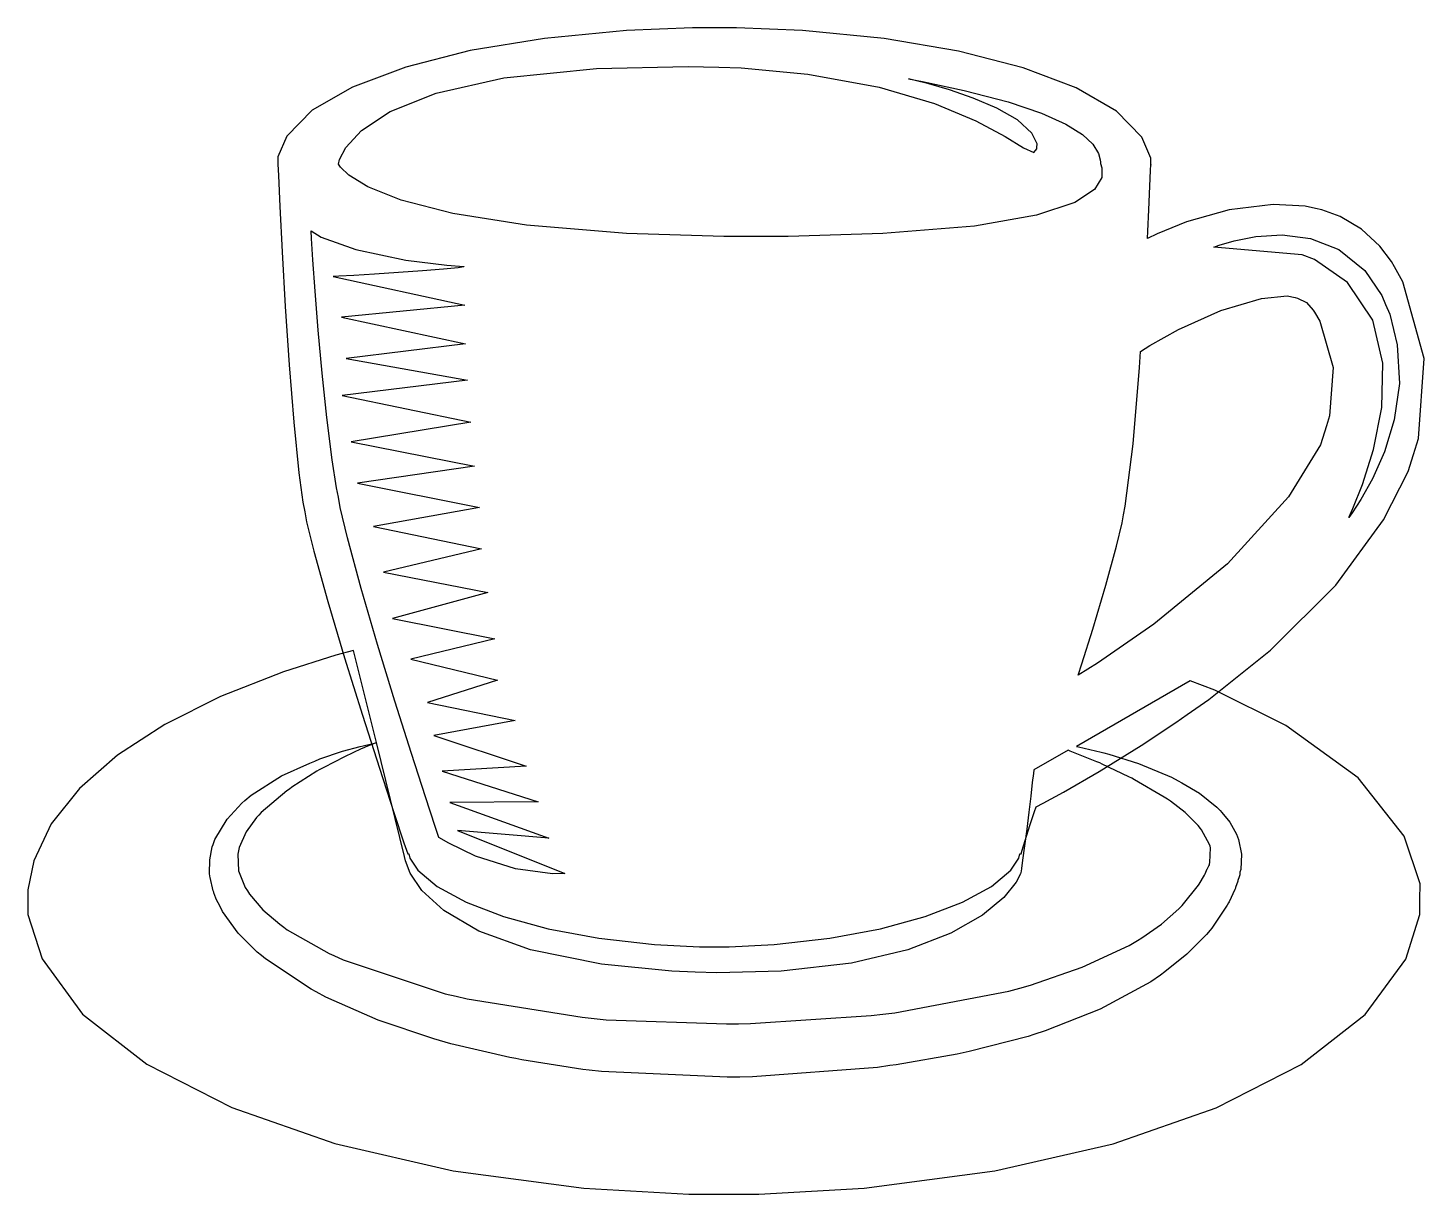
# Model space of a CAD drawing. Extents: x 46 to 308, y 59 to 295.
# Drawn here: x 141.4 to 218.8, y 137.5 to 202.2 of the extents above; entities that cross this region are included whole.
import ezdxf

# ---------------------------------------------------------------- set-up
doc = ezdxf.new("R2010")
doc.units = 0
doc.header["$MEASUREMENT"] = 0

msp = doc.modelspace()

# ---------------------------------------------------------------- linework, layer by layer
at = {"color": 7}
for points in [[(217.171, 188.983), (216.997, 189.291), (216.352, 190.146), (215.339, 191.083), (214.148, 191.782), (213.141, 192.152), (212.795, 192.228), (212.222, 192.355), (210.438, 192.442), (208.007, 192.154), (205.641, 191.49), (204.005, 190.832), (203.483, 190.57), (203.501, 190.968), (203.554, 192.163), (203.609, 193.464), (203.645, 194.342), (203.659, 194.663), (203.659, 194.663), (203.659, 194.663), (203.659, 194.627), (203.659, 194.627), (203.659, 195.016), (203.167, 196.181), (201.757, 197.62), (199.526, 198.916), (196.572, 200.039), (192.99, 200.963), (188.879, 201.658), (184.336, 202.096), (180.677, 202.248), (179.458, 202.248), (178.237, 202.248), (174.578, 202.099), (170.036, 201.669), (165.925, 200.986), (162.344, 200.075), (159.39, 198.964), (157.158, 197.68), (155.749, 196.248), (155.258, 195.086), (155.258, 194.697), (155.258, 194.697), (155.258, 194.697), (155.258, 194.697), (155.258, 194.697), (155.284, 194.06), (155.364, 192.338), (155.494, 189.821), (155.667, 186.796), (155.882, 183.553), (156.136, 180.381), (156.422, 177.567), (156.638, 175.938), (156.74, 175.401), (156.844, 174.853), (157.248, 173.218), (158.018, 170.426), (158.95, 167.303), (159.939, 164.126), (160.887, 161.171), (161.689, 158.718), (162.246, 157.043), (162.454, 156.421), (162.454, 156.421), (162.524, 156.421), (162.57, 156.18), (163.011, 155.512), (164.089, 154.606), (165.693, 153.738), (167.762, 152.947), (170.236, 152.269), (173.051, 151.74), (176.145, 151.395), (178.63, 151.271), (179.458, 151.271), (180.285, 151.271), (182.769, 151.395), (185.863, 151.74), (188.678, 152.269), (191.152, 152.947), (193.222, 153.738), (194.826, 154.606), (195.903, 155.512), (196.344, 156.18), (196.391, 156.421), (196.461, 156.421), (196.461, 156.421), (196.519, 156.621), (196.686, 157.172), (196.952, 158), (197.217, 158.776), (197.309, 159.033), (197.691, 159.228), (198.823, 159.847), (200.801, 160.995), (203.123, 162.44), (205.041, 163.71), (205.669, 164.148), (206.866, 164.979), (210.286, 167.723), (213.92, 171.336), (216.569, 174.963), (217.924, 177.637), (218.229, 178.576), (218.51, 179.476), (218.81, 183.899), (217.628, 188.163), (217.171, 188.983)], [(181.787, 190.676), (179.984, 190.676), (174.581, 190.85), (169.041, 191.305), (164.95, 191.95), (162.088, 192.687), (160.24, 193.426), (159.19, 194.07), (158.718, 194.525), (158.61, 194.697), (158.61, 194.697), (158.61, 194.697), (158.676, 194.954), (159.027, 195.621), (159.888, 196.554), (161.484, 197.605), (164.037, 198.628), (167.776, 199.476), (172.923, 200.003), (178.011, 200.11), (179.704, 200.061), (180.939, 200.025), (184.642, 199.685), (188.597, 198.969), (191.669, 198.06), (193.96, 197.098), (195.573, 196.228), (196.606, 195.596), (197.163, 195.344), (197.339, 195.546), (197.343, 195.615), (197.349, 195.814), (197.057, 196.417), (196.259, 197.149), (195.119, 197.798), (193.807, 198.355), (192.49, 198.807), (191.341, 199.143), (190.526, 199.354), (190.217, 199.426), (190.217, 199.426), (190.993, 199.281), (193.313, 198.781), (195.746, 198.143), (197.597, 197.52), (198.945, 196.916), (199.865, 196.339), (200.441, 195.79), (200.75, 195.276), (200.857, 194.923), (200.871, 194.804), (200.877, 194.724), (200.945, 194.485), (200.94, 193.951), (200.54, 193.282), (199.438, 192.556), (197.321, 191.853), (193.882, 191.252), (188.806, 190.835), (183.541, 190.676), (181.787, 190.676)], [(164.182, 157.339), (164.182, 157.339), (163.98, 157.945), (163.439, 159.584), (162.659, 161.991), (161.739, 164.898), (160.774, 168.041), (159.866, 171.151), (159.111, 173.964), (158.713, 175.647), (158.61, 176.213), (158.51, 176.729), (158.271, 178.286), (157.97, 180.636), (157.71, 183.092), (157.493, 185.482), (157.319, 187.638), (157.194, 189.389), (157.117, 190.565), (157.092, 190.993), (157.092, 190.993), (157.653, 190.64), (159.575, 189.957), (162.356, 189.359), (164.622, 189.085), (165.559, 189.019), (165.559, 189.019), (165.559, 189.001), (165.247, 188.944), (164.429, 188.856), (163.27, 188.764), (161.943, 188.67), (160.614, 188.586), (159.457, 188.518), (158.637, 188.472), (158.327, 188.454), (158.327, 188.454), (165.629, 186.866), (158.786, 186.196), (165.665, 184.715), (159.033, 183.903), (165.77, 182.703), (158.82, 181.857), (165.946, 180.376), (159.315, 179.281), (166.158, 177.94), (159.668, 176.988), (166.441, 175.647), (160.55, 174.589), (166.547, 173.354), (161.113, 172.049), (166.9, 170.921), (161.608, 169.474), (167.287, 168.345), (162.631, 167.217), (167.429, 166.052), (163.548, 164.817), (168.415, 163.829), (163.901, 162.983), (169.017, 161.29), (164.358, 161.007), (169.686, 159.315), (164.783, 159.279), (170.285, 157.303), (165.206, 157.728), (171.167, 155.328), (170.487, 155.31), (168.438, 155.598), (166.219, 156.294), (164.728, 157.011), (164.182, 157.339), (164.182, 157.339)], [(214.629, 175.084), (214.629, 175.084), (214.86, 175.58), (215.397, 176.915), (216.009, 178.857), (216.464, 181.179), (216.527, 183.65), (215.969, 186.038), (214.555, 188.117), (212.728, 189.398), (212.055, 189.654), (207.151, 190.077), (207.151, 190.077), (207.453, 190.19), (208.271, 190.435), (209.476, 190.672), (210.934, 190.766), (212.514, 190.573), (214.085, 189.958), (215.517, 188.782), (216.46, 187.404), (216.676, 186.902), (216.902, 186.37), (217.326, 184.663), (217.442, 182.511), (217.159, 180.512), (216.618, 178.732), (215.955, 177.234), (215.31, 176.083), (214.822, 175.344), (214.629, 175.084), (214.629, 175.084)], [(213.395, 180.163), (213.063, 179.119), (211.289, 176.228), (207.905, 172.51), (203.824, 169.161), (200.709, 167), (199.636, 166.335), (199.84, 166.974), (200.44, 168.895), (201.166, 171.336), (201.754, 173.499), (202.062, 174.79), (202.142, 175.224), (202.238, 175.709), (202.671, 179.163), (203.032, 183.408), (203.094, 184.29), (203.603, 184.621), (205.197, 185.509), (207.54, 186.571), (209.801, 187.244), (211.224, 187.387), (211.667, 187.289), (211.789, 187.263), (212.288, 187.016), (212.663, 186.593), (212.725, 186.479), (213.024, 185.976), (213.774, 183.4), (213.571, 180.72), (213.395, 180.163)], [(205.846, 166.018), (199.532, 162.384), (199.646, 162.367), (200.906, 162.067), (201.047, 162.031), (201.338, 161.953), (202.98, 161.428), (204.796, 160.672), (205.176, 160.478), (205.369, 160.373), (206.353, 159.782), (207.318, 159.015), (207.504, 158.82), (207.592, 158.724), (208.033, 158.178), (208.402, 157.525), (208.456, 157.375), (208.518, 157.225), (208.686, 156.4), (208.642, 155.558), (208.598, 155.399), (208.598, 155.258), (208.562, 155.152), (208.492, 154.94), (208.482, 154.905), (208.359, 154.553), (208.351, 154.517), (208.323, 154.446), (207.997, 153.767), (207.963, 153.705), (207.891, 153.573), (207.036, 152.304), (206.94, 152.188), (206.746, 151.951), (205.656, 150.857), (204.443, 149.87), (204.188, 149.684), (203.667, 149.323), (200.849, 147.806), (197.802, 146.607), (197.167, 146.403), (196.849, 146.298), (193.587, 145.451), (193.252, 145.38), (192.916, 145.31), (189.538, 144.719), (189.195, 144.675), (188.506, 144.578), (181.565, 144.049), (180.869, 144.04), (180.172, 144.031), (173.196, 144.348), (172.508, 144.427), (172.164, 144.463), (168.786, 144.992), (168.451, 145.062), (168.115, 145.124), (164.852, 145.892), (164.535, 145.98), (163.9, 146.156), (160.823, 147.202), (157.92, 148.475), (157.375, 148.766), (157.1, 148.916), (154.569, 150.592), (154.34, 150.777), (154.11, 150.971), (153.061, 152.031), (152.188, 153.23), (152.047, 153.494), (151.941, 153.705), (151.835, 153.917), (151.817, 153.961), (151.711, 154.26), (151.694, 154.304), (151.667, 154.376), (151.491, 155.116), (151.482, 155.186), (151.464, 155.337), (151.477, 156.096), (151.614, 156.818), (151.658, 156.95), (151.755, 157.225), (152.435, 158.355), (153.254, 159.236), (153.422, 159.385), (153.766, 159.677), (155.455, 160.744), (157.021, 161.458), (157.303, 161.572), (157.585, 161.688), (158.829, 162.115), (159.825, 162.384), (159.985, 162.418), (160.063, 162.436), (160.682, 162.586), (160.726, 162.595), (159.456, 167.71), (158.474, 167.448), (155.569, 166.525), (152.064, 165.148), (148.981, 163.599), (146.363, 161.895), (144.252, 160.052), (142.692, 158.091), (141.724, 156.028), (141.394, 154.419), (141.394, 153.881), (141.394, 153.061), (142.178, 150.598), (144.427, 147.534), (147.986, 144.76), (152.699, 142.342), (158.411, 140.345), (164.968, 138.836), (172.211, 137.881), (178.043, 137.547), (179.987, 137.547), (181.93, 137.547), (187.762, 137.88), (195.006, 138.83), (201.561, 140.335), (207.275, 142.329), (211.988, 144.745), (215.547, 147.52), (217.796, 150.588), (218.582, 153.059), (218.582, 153.881), (218.587, 154.76), (217.707, 157.401), (215.163, 160.65), (211.145, 163.551), (207.207, 165.503), (205.846, 166.018)], [(206.904, 155.822), (206.904, 155.858), (206.93, 155.946), (206.966, 156.758), (206.94, 156.846), (206.912, 156.934), (206.471, 157.754), (206.411, 157.832), (206.287, 157.992), (205.559, 158.71), (204.742, 159.341), (204.575, 159.456), (204.407, 159.571), (202.759, 160.532), (202.601, 160.62), (202.441, 160.7), (200.969, 161.405), (200.837, 161.466), (200.668, 161.538), (199.195, 162.127), (199.073, 162.172), (197.167, 161.079), (197.167, 161.079), (197.145, 160.889), (197.086, 160.376), (196.999, 159.631), (196.893, 158.738), (196.777, 157.787), (196.66, 156.868), (196.552, 156.066), (196.486, 155.618), (196.461, 155.469), (196.434, 155.309), (196.196, 154.854), (195.509, 154.003), (194.327, 153.022), (192.577, 152.017), (190.182, 151.092), (187.07, 150.355), (183.168, 149.91), (179.589, 149.819), (178.399, 149.86), (177.097, 149.907), (173.199, 150.299), (169.257, 151.102), (166.4, 152.14), (164.451, 153.282), (163.238, 154.398), (162.588, 155.357), (162.326, 156.028), (162.278, 156.281), (162.278, 156.281), (160.726, 162.595), (160.69, 162.578), (160.099, 162.34), (160.021, 162.314), (159.87, 162.252), (158.943, 161.815), (157.806, 161.221), (157.551, 161.079), (157.419, 161.008), (156.033, 160.127), (155.892, 160.021), (155.75, 159.915), (154.332, 158.715), (154.2, 158.574), (154.068, 158.433), (153.489, 157.652), (153.104, 156.784), (153.07, 156.597), (153.025, 156.413), (153.064, 155.487), (153.44, 154.562), (153.565, 154.376), (153.679, 154.191), (154.424, 153.318), (155.363, 152.514), (155.575, 152.364), (155.777, 152.215), (158.105, 150.893), (158.361, 150.777), (158.873, 150.54), (164.527, 148.661), (165.136, 148.519), (165.743, 148.379), (172.129, 147.356), (172.791, 147.285), (173.452, 147.224), (180.128, 146.986), (180.799, 147.002), (181.468, 147.012), (188.153, 147.461), (188.806, 147.531), (189.458, 147.611), (195.79, 148.812), (196.391, 148.978), (196.99, 149.146), (199.853, 150.13), (202.449, 151.343), (202.917, 151.624), (203.154, 151.766), (204.257, 152.528), (205.219, 153.38), (205.387, 153.565), (205.475, 153.653), (206.233, 154.597), (206.305, 154.693), (206.331, 154.747), (206.63, 155.24), (206.658, 155.292), (206.674, 155.32), (206.788, 155.585), (206.798, 155.611), (206.868, 155.751), (206.904, 155.822), (206.904, 155.822), (206.904, 155.822), (206.904, 155.822)]]:
    msp.add_lwpolyline(points, close=True, dxfattribs=at)

doc.saveas('drawing.dxf')
